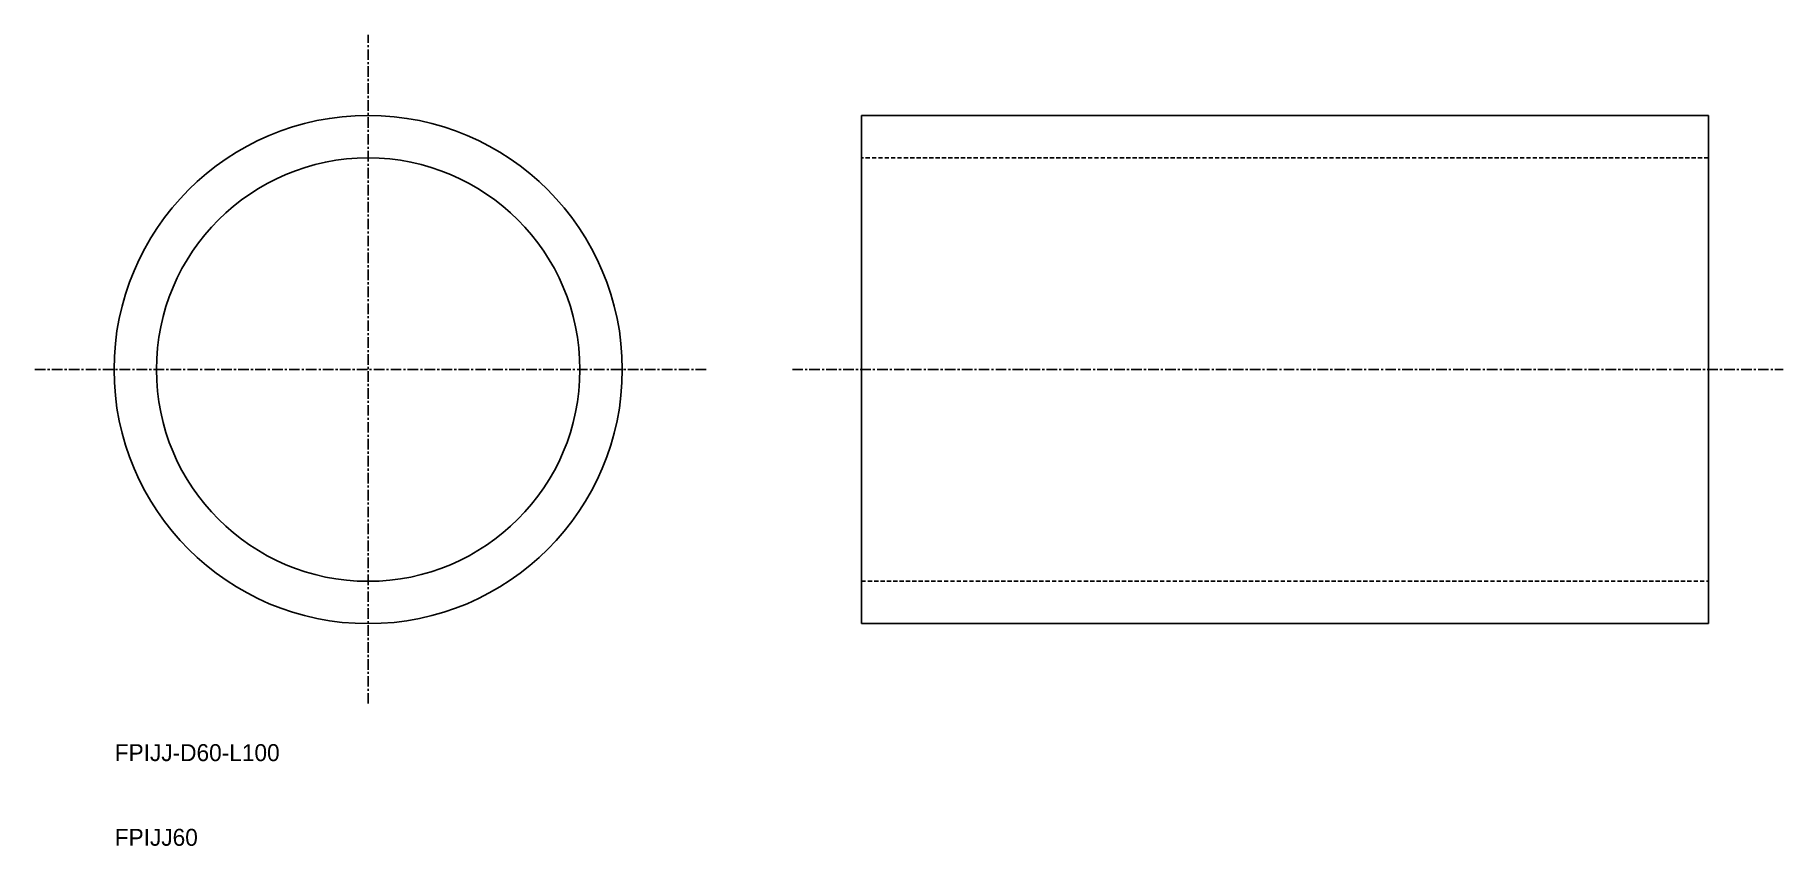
# Model space of a CAD drawing. Extents: x 1 to 207, y 10 to 106.
import ezdxf

# ---------------------------------------------------------------- set-up
doc = ezdxf.new("R2010")
doc.units = 0
doc.linetypes.add('CENTER', pattern=[2, 1.25, -0.25, 0.25, -0.25])
doc.linetypes.add('DASHED', pattern=[0.75, 0.5, -0.25])
doc.layers.get('0').update_dxf_attribs({"linetype": 'CONTINUOUS'})
doc.layers.add('CENTER', color=1, linetype='CENTER')

msp = doc.modelspace()

# ---------------------------------------------------------------- linework, layer by layer
at = {"color": 7, "linetype": 'CONTINUOUS'}
for p, q in [((98.15, 96.23), (98.15, 36.23)), ((198.15, 96.23), (98.15, 96.23)), ((198.15, 36.23), (198.15, 96.23)), ((98.15, 36.23), (198.15, 36.23))]:
    msp.add_line(p, q, dxfattribs=at)
at = {"color": 3, "linetype": 'DASHED'}
for p, q in [((198.15, 91.23), (98.15, 91.23)), ((98.15, 41.23), (198.15, 41.23))]:
    msp.add_line(p, q, dxfattribs=at)
at = {"color": 7, "linetype": 'CONTINUOUS'}
for radius in [30, 25]:
    msp.add_circle((39.92, 66.23), radius, dxfattribs=at)
at = {"layer": 'CENTER', "color": 1, "linetype": 'CENTER'}
for p, q in [((39.92, 26.79), (39.92, 105.74)), ((0.58, 66.23), (79.97, 66.23)), ((90, 66.23), (206.95, 66.23))]:
    msp.add_line(p, q, dxfattribs=at)

# ---------------------------------------------------------------- texts
at = {"color": 7, "linetype": 'CONTINUOUS'}
for s, p in [('FPIJJ-D60-L100', (10, 20)), ('FPIJJ60', (10, 10))]:
    msp.add_text(s, height=2, dxfattribs=at).set_placement(p)

doc.saveas('drawing.dxf')
